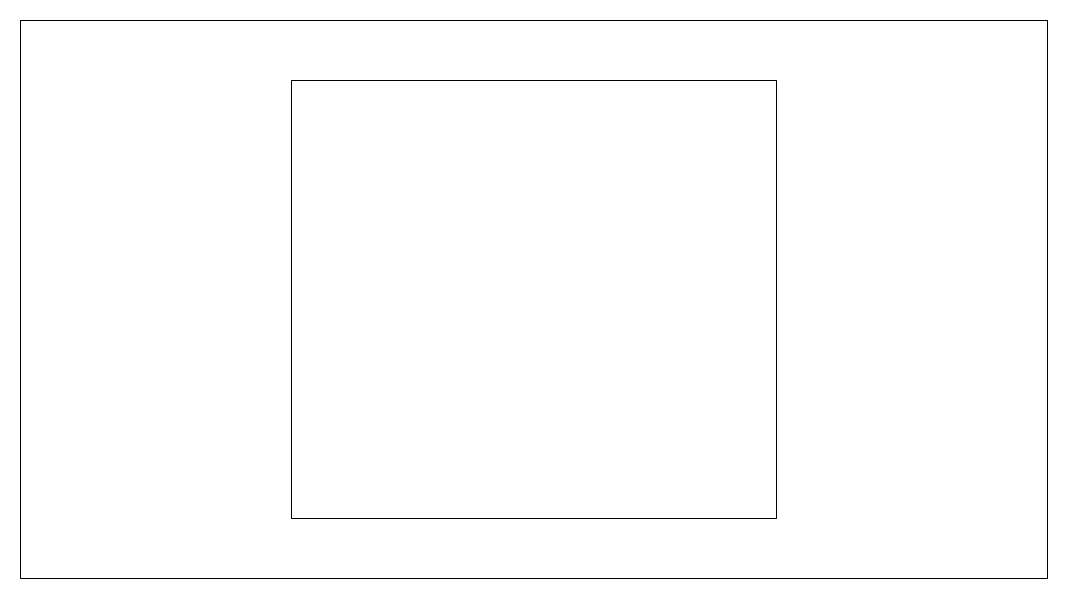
# Model space of a CAD drawing. Extents: x -67 to 41, y -22 to 37.
import ezdxf

# ---------------------------------------------------------------- set-up
doc = ezdxf.new("R2010")
doc.units = 0
doc.layers.add('s001-#def-active-grp', color=7, linetype='CONTINUOUS')

msp = doc.modelspace()

# ---------------------------------------------------------------- linework, layer by layer
at = {"layer": 's001-#def-active-grp', "color": 7, "linetype": 'CONTINUOUS', "lineweight": 18, "true_color": 0x000000}
for points in [[(41.42, -22.03), (41.42, 36.58), (-66.58, 36.58), (-66.58, -22.03), (41.42, -22.03)], [(12.92, -15.72), (-38.08, -15.72), (-38.08, 30.28), (12.92, 30.28), (12.92, -15.72)]]:
    msp.add_lwpolyline(points, dxfattribs=at)

doc.saveas('drawing.dxf')
